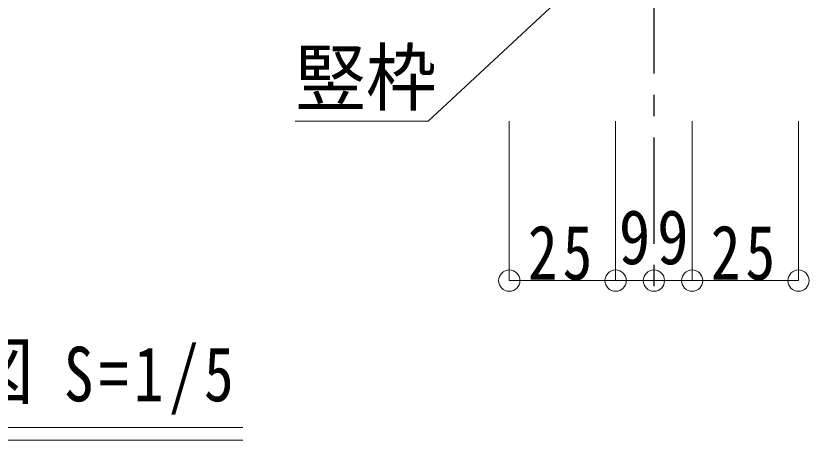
# Model space of a CAD drawing. Units: millimetres at full size, sheet at 1:5. Extents: x -1050 to 1050, y -742 to 742.
# Drawn here: x 398 to 584.5, y -224.3 to -124.5 of the extents above; entities that cross this region are included whole.
import ezdxf
from ezdxf.enums import TextEntityAlignment as Align

# ---------------------------------------------------------------- set-up
doc = ezdxf.new("R2010")
doc.units = ezdxf.units.MM
doc.header["$LTSCALE"] = 5
doc.linetypes.add('CHAIN1', pattern=[8, 5, -1, 1, -1])
doc.layers.add('0-0_通り芯', color=7, linetype='CHAIN1')
doc.layers.add('0-3_寸法', color=54, linetype='Continuous', lineweight=20)
doc.layers.add('0-9_文字', color=3, linetype='Continuous', lineweight=20)
doc.styles.add('ＭＳ ゴシック', font='')
doc.styles.get('ＭＳ ゴシック').set_extended_font_data('MS Gothic')

# ---------------------------------------------------------------- blocks, each defined once
blk = doc.blocks.new('dimension_origin')
at = {"color": 0, "linetype": 'Continuous', "lineweight": -2}
blk.add_circle((0, 0), 1.25, dxfattribs=at)

msp = doc.modelspace()

# ---------------------------------------------------------------- linework, layer by layer
at = {"layer": '0-0_通り芯'}
msp.add_line((548.02, 46.883), (548.02, -188.293), dxfattribs=at)
at = {"layer": '0-3_寸法'}
for p, q in [((514.02, -186.793), (514.02, -149.293)), ((539.02, -186.793), (539.02, -149.293)), ((557.02, -186.793), (557.02, -149.293)), ((582.02, -186.793), (582.02, -149.293)), ((514.02, -186.793), (539.02, -186.793)), ((539.02, -186.793), (548.02, -186.793)), ((557.02, -186.793), (548.02, -186.793)), ((582.02, -186.793), (557.02, -186.793))]:
    msp.add_line(p, q, dxfattribs=at)
at = {"layer": '0-9_文字'}
for p, q in [((451.383, -221.293), (286.882, -221.293)), ((451.383, -224.293), (286.882, -224.293))]:
    msp.add_line(p, q, dxfattribs=at)
msp.add_lwpolyline([(539.02, -108.354), (494.93, -149.293), (463.68, -149.293)], dxfattribs=at)

# ---------------------------------------------------------------- block references
at = {"layer": '0-3_寸法', "xscale": 2, "yscale": 2, "rotation": 180}
for p in [(514.02, -186.793), (539.02, -186.793), (548.02, -186.793), (557.02, -186.793)]:
    msp.add_blockref('dimension_origin', p, dxfattribs=at)
at = {"layer": '0-3_寸法', "xscale": 2, "yscale": 2}
for p in [(539.02, -186.793), (548.02, -186.793), (557.02, -186.793), (582.02, -186.793)]:
    msp.add_blockref('dimension_origin', p, dxfattribs=at)

# ---------------------------------------------------------------- texts
at = {"layer": '0-3_寸法', "style": 'ＭＳ ゴシック', "width": 0.85}
for p in [(539.77, -186.793), (548.77, -186.793)]:
    msp.add_text('9', height=12.83, dxfattribs=at).set_placement(p, align=Align.BOTTOM_LEFT)
at = {"layer": '0-3_寸法', "char_height": 12.83, "attachment_point": 7, "style": 'ＭＳ ゴシック'}
for insert in [(518.395, -186.793), (561.395, -186.793)]:
    msp.add_mtext('\\T1.17;\\W0.8;25', dxfattribs=dict(at, insert=insert))
at = {"layer": '0-9_文字', "style": 'ＭＳ ゴシック', "width": 0.95}
for s, p in [('竪枠', (463.68, -149.293)), ('ガラス横断面図', (285.946, -218.293))]:
    msp.add_text(s, height=12.83, dxfattribs=at).set_placement(p, align=Align.BOTTOM_LEFT)
at = {"layer": '0-9_文字', "insert": (409.3, -218.293), "char_height": 12.83, "attachment_point": 7, "style": 'ＭＳ ゴシック'}
msp.add_mtext('\\T1.18;\\W0.8;S=1/5', dxfattribs=at)

doc.saveas('drawing.dxf')
